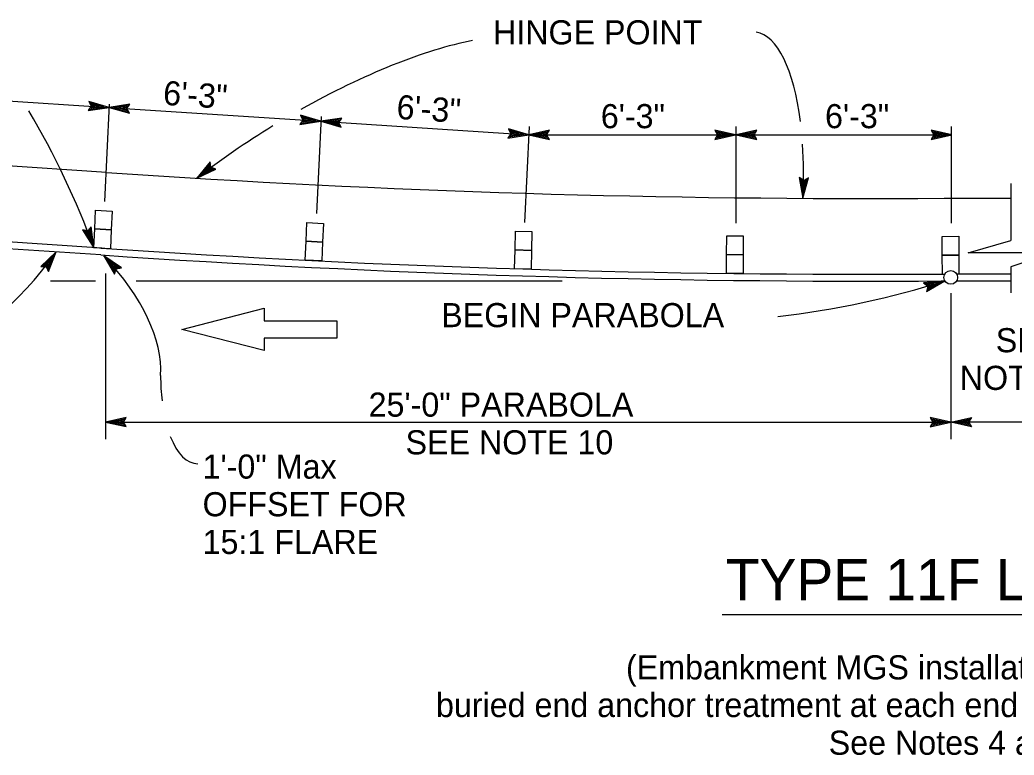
# Model space of a CAD drawing. Extents: x -893 to 867, y -474 to 712.
# Drawn here: x -420.2 to -131.4, y 156.2 to 369.6 of the extents above; entities that cross this region are included whole.
import ezdxf

# ---------------------------------------------------------------- set-up
doc = ezdxf.new("R2010")
doc.units = 0
for name, color, linetype in [('56 Stage 3 Anno', 7, 'Continuous'), ('57 Undefined', 7, 'Continuous'), ('60 Nongeo Data', 7, 'Continuous')]:
    doc.layers.add(name, color=color, linetype=linetype)

msp = doc.modelspace()

# ---------------------------------------------------------------- linework, layer by layer
at = {"layer": '56 Stage 3 Anno'}
for p, q in [((-590.96, 357.11), (-394.32, 344.22)), ((-399.51, 344.56), (-400.4, 343.27)), ((-400.4, 343.27), (-394.32, 344.22)), ((-394.32, 344.22), (-400.22, 345.94)), ((-400.22, 345.94), (-400.22, 345.94)), ((-400.22, 345.94), (-399.51, 344.56)), ((-400.16, 343.61), (-395.7, 344.31)), ((-395.71, 344.31), (-400.01, 345.56)), ((-399.9, 343.96), (-397.08, 344.4)), ((-397.08, 344.4), (-399.86, 345.21)), ((-399.7, 344.29), (-398.46, 344.49)), ((-398.46, 344.49), (-399.65, 344.83)), ((-394.28, 345.19), (-395.63, 316.9)), ((-388.25, 345.16), (-394.32, 344.22)), ((-394.32, 344.22), (-394.32, 344.22)), ((-394.32, 344.22), (-394.32, 344.22)), ((-394.32, 344.22), (-388.42, 342.5)), ((-394.32, 344.22), (-332.8, 340.19)), ((-388.49, 344.82), (-392.95, 344.13)), ((-392.94, 344.12), (-388.63, 342.87)), ((-388.74, 344.48), (-391.57, 344.04)), ((-391.57, 344.04), (-388.79, 343.23)), ((-388.94, 344.14), (-390.19, 343.95)), ((-390.19, 343.95), (-389, 343.6)), ((-389.13, 343.88), (-388.25, 345.16)), ((-388.42, 342.5), (-389.13, 343.88)), ((-388.25, 345.16), (-388.25, 345.16)), ((-400.4, 343.27), (-400.4, 343.27)), ((-388.42, 342.5), (-388.42, 342.5)), ((-332.8, 340.19), (-338.7, 341.91)), ((-338.7, 341.91), (-337.99, 340.53)), ((-338.7, 341.9), (-338.7, 341.9)), ((-334.19, 340.28), (-338.49, 341.53)), ((-335.56, 340.36), (-338.34, 341.17)), ((-332.74, 341.56), (-334.09, 313.42)), ((-326.73, 341.13), (-332.8, 340.19)), ((-327.61, 339.85), (-326.73, 341.13)), ((-326.73, 341.13), (-326.73, 341.13)), ((-337.99, 340.53), (-338.88, 339.24)), ((-338.88, 339.24), (-332.8, 340.19)), ((-338.88, 339.24), (-338.88, 339.24)), ((-338.64, 339.58), (-334.18, 340.28)), ((-338.38, 339.93), (-335.56, 340.36)), ((-338.18, 340.26), (-336.94, 340.45)), ((-336.94, 340.45), (-338.13, 340.8)), ((-332.8, 340.19), (-332.8, 340.19)), ((-332.8, 340.19), (-332.8, 340.19)), ((-332.8, 340.19), (-326.9, 338.47)), ((-332.8, 340.19), (-272.4, 336.23)), ((-326.97, 340.79), (-331.43, 340.1)), ((-331.41, 340.09), (-327.11, 338.84)), ((-327.22, 340.45), (-330.05, 340.01)), ((-330.05, 340.01), (-327.27, 339.2)), ((-327.42, 340.11), (-328.67, 339.92)), ((-328.67, 339.92), (-327.48, 339.57)), ((-326.9, 338.47), (-327.61, 339.85)), ((-326.9, 338.47), (-326.9, 338.47)), ((-272.4, 336.23), (-278.3, 337.95)), ((-278.3, 337.95), (-278.3, 337.95)), ((-278.3, 337.95), (-277.59, 336.57)), ((-272.29, 338.66), (-273.62, 310.83)), ((-212.24, 338.68), (-212.24, 310.63)), ((-149.56, 310.63), (-149.56, 338.68)), ((-277.59, 336.57), (-278.48, 335.28)), ((-278.48, 335.28), (-272.4, 336.23)), ((-278.48, 335.28), (-278.48, 335.28)), ((-278.24, 335.62), (-273.78, 336.32)), ((-273.79, 336.32), (-278.09, 337.57)), ((-277.98, 335.97), (-275.16, 336.4)), ((-275.16, 336.4), (-277.94, 337.21)), ((-277.78, 336.3), (-276.54, 336.49)), ((-276.54, 336.49), (-277.73, 336.84)), ((-266.4, 337.6), (-272.4, 336.26)), ((-272.4, 336.26), (-272.4, 336.26)), ((-272.4, 336.26), (-266.4, 334.93)), ((-272.4, 336.26), (-212.24, 336.26)), ((-272.4, 336.23), (-272.4, 336.23)), ((-266.62, 337.25), (-271.02, 336.26)), ((-271.01, 336.26), (-266.64, 335.29)), ((-266.85, 336.89), (-269.64, 336.26)), ((-269.64, 336.26), (-266.81, 335.64)), ((-267.03, 336.54), (-268.26, 336.27)), ((-268.26, 336.27), (-267.05, 336)), ((-267.2, 336.26), (-266.4, 337.6)), ((-266.4, 334.93), (-267.2, 336.26)), ((-266.4, 337.6), (-266.4, 337.6)), ((-212.33, 336.27), (-218.33, 337.6)), ((-218.33, 337.6), (-218.33, 337.6)), ((-218.33, 337.6), (-217.53, 336.27)), ((-217.53, 336.27), (-218.33, 334.93)), ((-218.33, 334.93), (-212.33, 336.27)), ((-218.11, 335.29), (-213.71, 336.27)), ((-213.72, 336.27), (-218.1, 337.24)), ((-215.09, 336.27), (-217.92, 336.89)), ((-217.88, 335.64), (-215.09, 336.27)), ((-217.7, 335.99), (-216.48, 336.27)), ((-216.48, 336.27), (-217.68, 336.53)), ((-212.33, 336.27), (-212.33, 336.27)), ((-212.24, 336.26), (-149.5, 336.26)), ((-206.15, 337.61), (-212.15, 336.27)), ((-212.15, 336.27), (-212.15, 336.27)), ((-212.15, 336.27), (-206.15, 334.94)), ((-206.36, 337.25), (-210.77, 336.27)), ((-210.76, 336.27), (-206.38, 335.3)), ((-206.6, 336.89), (-209.39, 336.27)), ((-209.39, 336.27), (-206.56, 335.65)), ((-206.77, 336.55), (-208, 336.27)), ((-208, 336.27), (-206.8, 336)), ((-206.95, 336.27), (-206.15, 337.61)), ((-206.15, 334.94), (-206.95, 336.27)), ((-206.15, 337.61), (-206.15, 337.61)), ((-149.5, 336.26), (-155.5, 337.59)), ((-155.5, 337.59), (-155.5, 337.59)), ((-155.5, 337.59), (-154.7, 336.26)), ((-154.7, 336.26), (-155.5, 334.92)), ((-155.5, 334.92), (-149.5, 336.26)), ((-155.28, 335.28), (-150.88, 336.26)), ((-150.89, 336.27), (-155.26, 337.23)), ((-152.26, 336.26), (-155.08, 336.89)), ((-155.05, 335.64), (-152.26, 336.26)), ((-154.87, 335.98), (-153.64, 336.26)), ((-153.64, 336.26), (-154.85, 336.53)), ((-149.5, 336.26), (-149.5, 336.26)), ((-266.4, 334.93), (-266.4, 334.93)), ((-218.33, 334.93), (-218.33, 334.93)), ((-206.15, 334.94), (-206.15, 334.94)), ((-155.5, 334.92), (-155.5, 334.92)), ((-364.94, 328.38), (-368.85, 323.64)), ((-364.89, 327.97), (-367.76, 324.49)), ((-367.75, 324.49), (-363.71, 326.41)), ((-364.85, 327.54), (-366.67, 325.34)), ((-366.67, 325.34), (-364.06, 326.58)), ((-364.78, 327.16), (-365.58, 326.19)), ((-365.58, 326.19), (-364.46, 326.72)), ((-364.75, 326.83), (-364.94, 328.38)), ((-364.94, 328.38), (-364.94, 328.38)), ((-363.3, 326.27), (-364.75, 326.83)), ((-368.85, 323.64), (-363.3, 326.27)), ((-368.85, 323.64), (-368.85, 323.64)), ((-363.3, 326.27), (-363.3, 326.27)), ((-192.53, 323.02), (-193.82, 323.9)), ((-193.82, 323.9), (-193.82, 323.9)), ((-193.82, 323.9), (-192.82, 317.83)), ((-193.48, 323.66), (-192.75, 319.21)), ((-192.82, 317.83), (-191.15, 323.74)), ((-192.74, 319.22), (-191.53, 323.53)), ((-191.15, 323.74), (-192.53, 323.02)), ((-191.15, 323.74), (-191.15, 323.74)), ((-193.13, 323.41), (-192.67, 320.59)), ((-192.8, 323.21), (-192.59, 321.97)), ((-192.67, 320.59), (-191.88, 323.37)), ((-192.59, 321.97), (-192.25, 323.16)), ((-132.39, 322.14), (-132.39, 305.57)), ((-192.82, 317.83), (-192.82, 317.83)), ((-399.55, 309.58), (-400.52, 308.37)), ((-399.21, 304.8), (-399.81, 309.24)), ((-398.73, 303.49), (-399.55, 309.58)), ((-399.55, 309.58), (-399.55, 309.58)), ((-400.52, 308.37), (-402.06, 308.66)), ((-402.06, 308.66), (-402.06, 308.66)), ((-402.06, 308.66), (-398.73, 303.49)), ((-401.65, 308.58), (-399.21, 304.78)), ((-401.23, 308.49), (-399.69, 306.08)), ((-400.84, 308.44), (-400.16, 307.38)), ((-400.16, 307.38), (-400.33, 308.61)), ((-399.69, 306.08), (-400.07, 308.95)), ((-398.73, 303.49), (-398.73, 303.49)), ((-144.73, 302), (-132.39, 305.57)), ((-409.68, 302.25), (-414.16, 298.04)), ((-410.47, 301.1), (-413.73, 298.03)), ((-412.12, 296.91), (-410.46, 301.11)), ((-411.95, 296.54), (-409.68, 302.25)), ((-409.68, 302.25), (-409.68, 302.25)), ((-390.75, 297.65), (-395.82, 301.12)), ((-395.82, 301.12), (-395.82, 301.12)), ((-395.82, 301.12), (-392.7, 295.83)), ((-120, 302), (-144.73, 302)), ((-120, 302), (-132.39, 297.98)), ((-414.16, 298.04), (-414.16, 298.04)), ((-414.16, 298.04), (-412.61, 297.95)), ((-411.24, 299.96), (-413.34, 297.98)), ((-412.01, 298.82), (-412.91, 297.97)), ((-412.61, 297.95), (-411.95, 296.54)), ((-412.48, 297.65), (-412.01, 298.82)), ((-412.29, 297.31), (-411.24, 299.96)), ((-391.16, 297.56), (-394.88, 300.11)), ((-394.88, 300.1), (-392.6, 296.24)), ((-391.58, 297.49), (-393.94, 299.1)), ((-393.94, 299.1), (-392.47, 296.61)), ((-391.96, 297.38), (-392.99, 298.09)), ((-392.99, 298.09), (-392.37, 297.03)), ((-392.28, 297.32), (-390.75, 297.65)), ((-390.75, 297.65), (-390.75, 297.65)), ((-132.39, 297.98), (-132.39, 290.41)), ((-411.95, 296.54), (-411.95, 296.54)), ((-395.36, 296.03), (-395.36, 247.88)), ((-392.7, 295.83), (-392.28, 297.32)), ((-392.7, 295.83), (-392.7, 295.83)), ((-151.57, 293.88), (-157.69, 293.31)), ((-157.69, 293.31), (-157.69, 293.31)), ((-157.69, 293.31), (-156.52, 292.29)), ((-152.9, 293.46), (-157.36, 293.04)), ((-154.2, 293.03), (-157.08, 292.76)), ((-156.87, 290.77), (-151.57, 293.88)), ((-156.52, 292.29), (-156.87, 290.77)), ((-156.77, 291.17), (-152.88, 293.46)), ((-155.52, 292.61), (-156.75, 292.5)), ((-156.66, 291.59), (-154.2, 293.03)), ((-156.6, 291.97), (-155.52, 292.61)), ((-151.57, 293.88), (-151.57, 293.88)), ((-156.87, 290.77), (-156.87, 290.77)), ((-149.83, 290.25), (-149.83, 247.88)), ((-389.36, 254.22), (-395.36, 252.88)), ((-390.16, 252.88), (-389.36, 254.22)), ((-389.36, 254.22), (-389.36, 254.22)), ((-149.83, 252.88), (-155.83, 254.21)), ((-155.83, 254.21), (-155.83, 254.21)), ((-155.83, 254.21), (-155.03, 252.88)), ((-149.83, 252.88), (-143.83, 254.21)), ((-143.83, 254.21), (-144.63, 252.88)), ((-143.83, 254.21), (-143.83, 254.21)), ((-395.36, 252.88), (-149.83, 252.88)), ((-395.36, 252.88), (-395.36, 252.88)), ((-395.36, 252.88), (-389.36, 251.55)), ((-389.58, 253.86), (-393.98, 252.88)), ((-393.97, 252.88), (-389.6, 251.91)), ((-389.81, 253.5), (-392.6, 252.88)), ((-392.6, 252.88), (-389.78, 252.26)), ((-389.99, 253.16), (-391.22, 252.88)), ((-391.22, 252.88), (-390.01, 252.62)), ((-389.36, 251.55), (-390.16, 252.88)), ((-389.36, 251.55), (-389.36, 251.55)), ((-155.03, 252.88), (-155.83, 251.54)), ((-155.83, 251.54), (-149.83, 252.88)), ((-155.83, 251.54), (-155.83, 251.54)), ((-155.61, 251.9), (-151.21, 252.88)), ((-151.22, 252.88), (-155.6, 253.85)), ((-152.59, 252.88), (-155.42, 253.5)), ((-155.38, 252.26), (-152.59, 252.88)), ((-155.2, 252.6), (-153.97, 252.88)), ((-153.97, 252.88), (-155.18, 253.14)), ((-149.83, 252.88), (-149.83, 252.88)), ((-121.26, 252.88), (-149.83, 252.88)), ((-143.83, 251.54), (-149.83, 252.88)), ((-149.83, 252.88), (-149.83, 252.88)), ((-144.05, 251.9), (-148.45, 252.88)), ((-148.44, 252.88), (-144.07, 253.85)), ((-147.07, 252.88), (-144.24, 253.5)), ((-144.28, 252.26), (-147.07, 252.88)), ((-145.69, 252.88), (-144.48, 253.14)), ((-144.46, 252.6), (-145.69, 252.88)), ((-144.63, 252.88), (-143.83, 251.54)), ((-143.83, 251.54), (-143.83, 251.54))]:
    msp.add_line(p, q, dxfattribs=at)
for centre, major_axis, ratio, start_param, end_param in [((-211.2, 315.07), (-4.34, -51.05), 0.354053, 2.112387, 3.112946), ((-333.38, 318.75), (-67.8, -41.06), 0.303891, 3.825264, 4.606409), ((-425.83, 316.9), (30.79, -63.57), 0.278854, 1.225911, 1.85976), ((-333.38, 318.75), (-67.8, -41.06), 0.303891, 4.725323, 5.070899), ((-211.2, 315.07), (-4.34, -51.05), 0.354053, 1.654953, 1.970153), ((-425.19, 324.76), (-27.54, -48.21), 0.454049, 0.325869, 1.355692), ((-466.68, 295.07), (85.59, -36.3), 0.485294, 0.172068, 0.828131), ((-183.76, 310.44), (77.76, 15.4), 0.303891, 4.442059, 5.078242), ((-366.9, 270.53), (-2.06, -29.72), 0.412813, 4.879779, 5.138877), ((-366.9, 270.53), (-2.06, -29.72), 0.412813, 5.563996, 6.315622)]:
    msp.add_ellipse(centre, major_axis=major_axis, ratio=ratio, start_param=start_param, end_param=end_param, dxfattribs=at)
at = {"layer": '57 Undefined'}
msp.add_line((-216.24, 197.01), (-36.84, 197.01), dxfattribs=at)
at = {"layer": '60 Nongeo Data'}
for p, q in [((-395.1, 325.33), (-586.68, 337.94)), ((-151.72, 317.85), (-132.39, 317.85)), ((-396.42, 303.37), (-587.96, 315.98)), ((-396.74, 301.4), (-588.09, 313.98)), ((-148.09, 295.86), (-132.39, 295.86)), ((-411.29, 293.88), (-398.25, 293.88)), ((-386.43, 293.88), (-262.73, 293.88)), ((-148.09, 293.88), (-132.39, 293.88)), ((-373.16, 279.77), (-349.25, 285.91)), ((-349.25, 285.91), (-349.25, 282.27)), ((-349.25, 282.27), (-328.16, 282.27)), ((-328.16, 282.27), (-328.16, 279.77)), ((-349.26, 273.63), (-373.16, 279.77)), ((-328.16, 277.27), (-349.26, 277.27)), ((-349.26, 277.27), (-349.26, 273.63)), ((-328.16, 279.77), (-328.16, 277.27))]:
    msp.add_line(p, q, dxfattribs=at)
for points in [[(-393.45, 314.11), (-393.69, 308.66), (-398.49, 308.94), (-398.25, 314.4)], [(-332.05, 310.54), (-332.28, 305.08), (-337.08, 305.36), (-336.85, 310.82)], [(-393.69, 308.66), (-393.93, 303.2), (-398.73, 303.49), (-398.49, 308.94)], [(-271.49, 308.16), (-271.59, 302.7), (-276.39, 302.82), (-276.29, 308.28)], [(-210.07, 306.9), (-210.11, 301.44), (-214.91, 301.48), (-214.88, 306.94)], [(-147.51, 306.8), (-147.47, 301.34), (-152.28, 301.29), (-152.32, 306.75)], [(-332.28, 305.08), (-332.51, 299.63), (-337.31, 299.91), (-337.08, 305.36)], [(-271.59, 302.7), (-271.69, 297.24), (-276.5, 297.36), (-276.39, 302.82)], [(-210.11, 301.44), (-210.14, 295.97), (-214.95, 296.02), (-214.91, 301.48)]]:
    msp.add_lwpolyline(points, close=True, dxfattribs=at)
msp.add_lwpolyline([(-152.24, 295.86), (-152.28, 301.29), (-147.47, 301.34), (-147.43, 295.86)], dxfattribs=at)
msp.add_circle((-149.83, 294.87), 2, dxfattribs=at)
for radius in [3231.48, 3253.48, 3255.47]:
    msp.add_arc((-174.24, 3549.25), radius, 266.08095, 270.39926, dxfattribs=at)

# ---------------------------------------------------------------- texts
at = {"layer": '57 Undefined'}
for s, height, p in [('HINGE POINT', 7, (-282.79, 362.5)), ('6\'-3"', 7, (-251.47, 338.17)), ('6\'-3"', 7, (-186.33, 338.17)), ('BEGIN PARABOLA', 7, (-297.83, 280.42)), ('SEE', 7, (-136.74, 273.14)), ('NOTE 6', 7, (-147.19, 262.21)), ('25\'-0" PARABOLA', 7, (-318.92, 254.44)), ('SEE NOTE 10', 7, (-308.19, 243.5)), ('1\'-0" Max', 7, (-367.15, 236.46)), ('OFFSET FOR', 7, (-367.15, 225.53)), ('15:1 FLARE', 7, (-367.15, 214.59)), ('TYPE 11F LAYOUT', 12, (-215.16, 201.14)), ('(Embankment MGS installation with a', 7, (-244.16, 178.18)), ('buried end anchor treatment at each end of railing)', 7, (-299.35, 167.25)), ('See Notes 4 and 9', 7, (-185.27, 156.31))]:
    msp.add_text(s, height=height, dxfattribs=at).set_placement(p)
for p in [(-378.78, 344.98), (-310.96, 340.9)]:
    msp.add_text('6\'-3"', height=7, rotation=356.2497, dxfattribs=at).set_placement(p)

doc.saveas('drawing.dxf')
